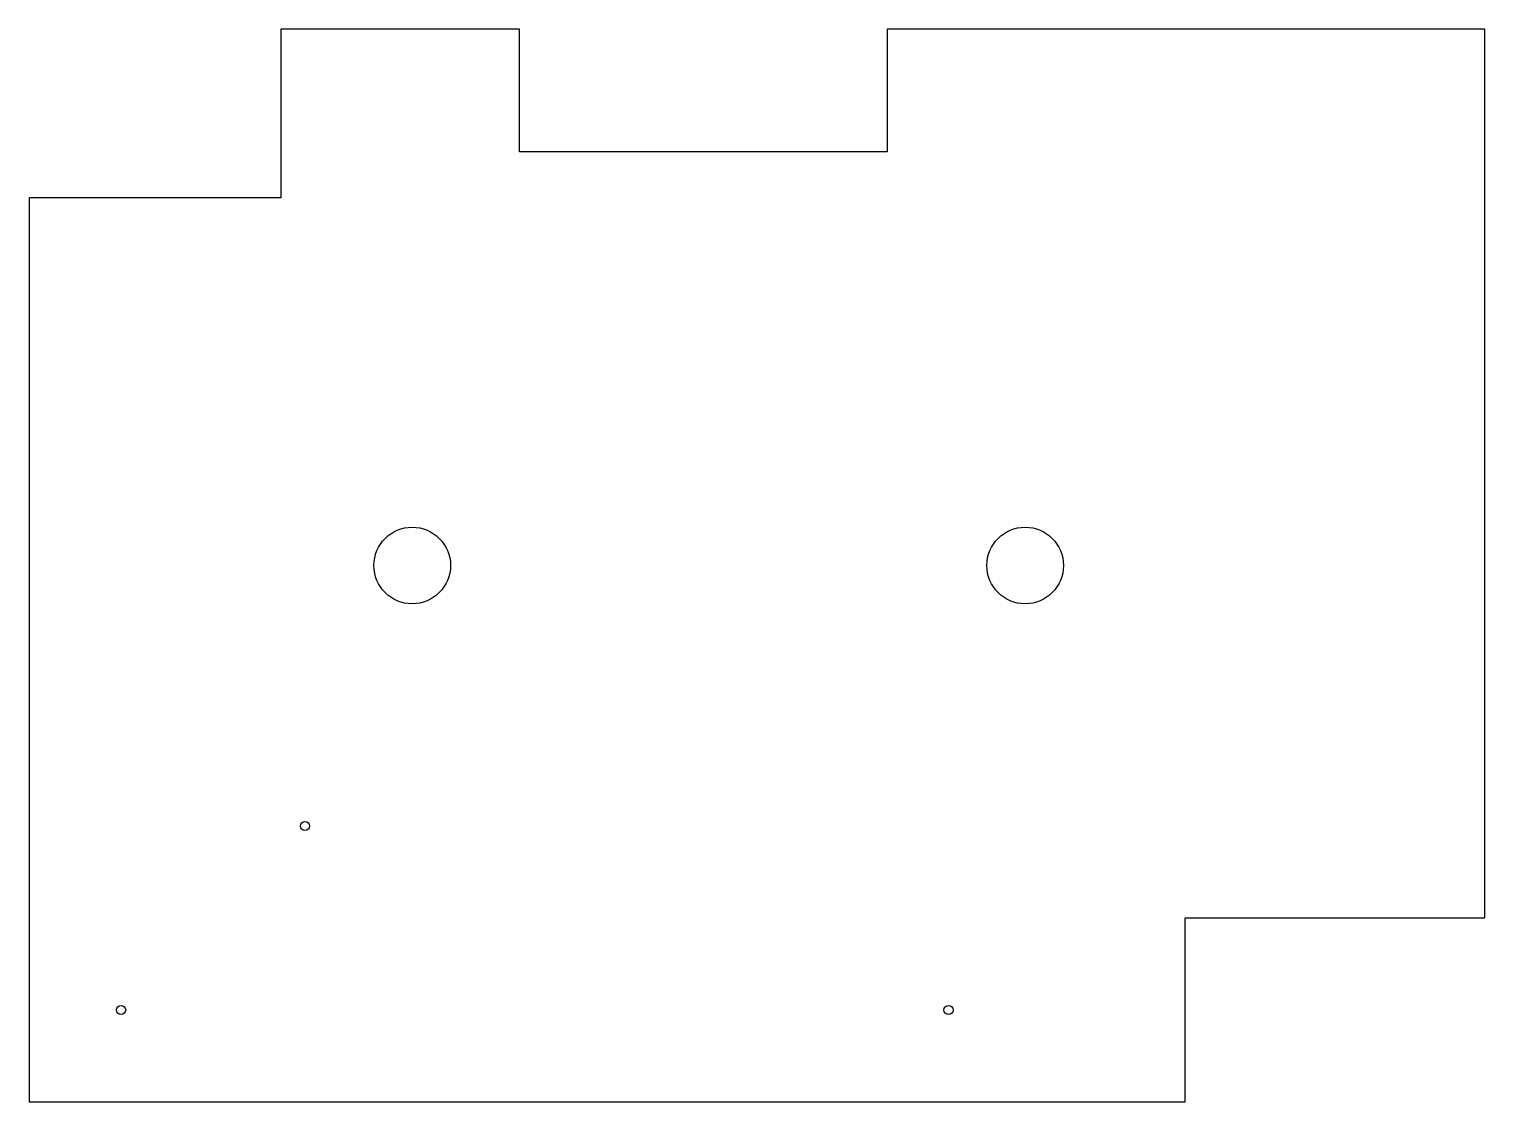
# Model space of a CAD drawing. Header units: millimetres. Extents: x -41 to 434, y -77 to 272.
import ezdxf

# ---------------------------------------------------------------- set-up
doc = ezdxf.new("R2010")
doc.units = ezdxf.units.MM

msp = doc.modelspace()

# ---------------------------------------------------------------- linework, layer by layer
msp.add_lwpolyline([(336.09, -17.5), (433.94, -17.5), (433.94, 272.5), (238.94, 272.5), (238.94, 232.5), (118.94, 232.5), (118.94, 272.5), (41.06, 272.5), (41.06, 217.5), (-41.06, 217.5), (-41.06, -77.5), (336.09, -77.5)], close=True)
for centre, radius in [((83.94, 97.5), 12.5), ((283.94, 97.5), 12.5), ((48.94, 12.5), 1.5), ((-11.06, -47.5), 1.5), ((258.94, -47.5), 1.5)]:
    msp.add_circle(centre, radius)

doc.saveas('drawing.dxf')
